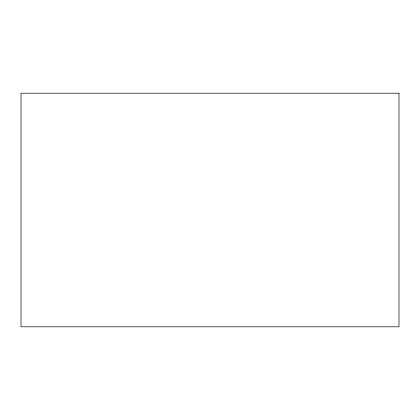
<?xml version="1.0" encoding="UTF-8"?>
<svg xmlns="http://www.w3.org/2000/svg" width="420" height="420" viewBox="0 0 420 420"><rect width="100%" height="100%" fill="white"/><g stroke="black" fill="none" stroke-linecap="round" stroke-linejoin="round"><path stroke-width="0.63" d="M399 93.193L21 93.193L21 326.807L399 326.807L399 93.193"/></g></svg>
